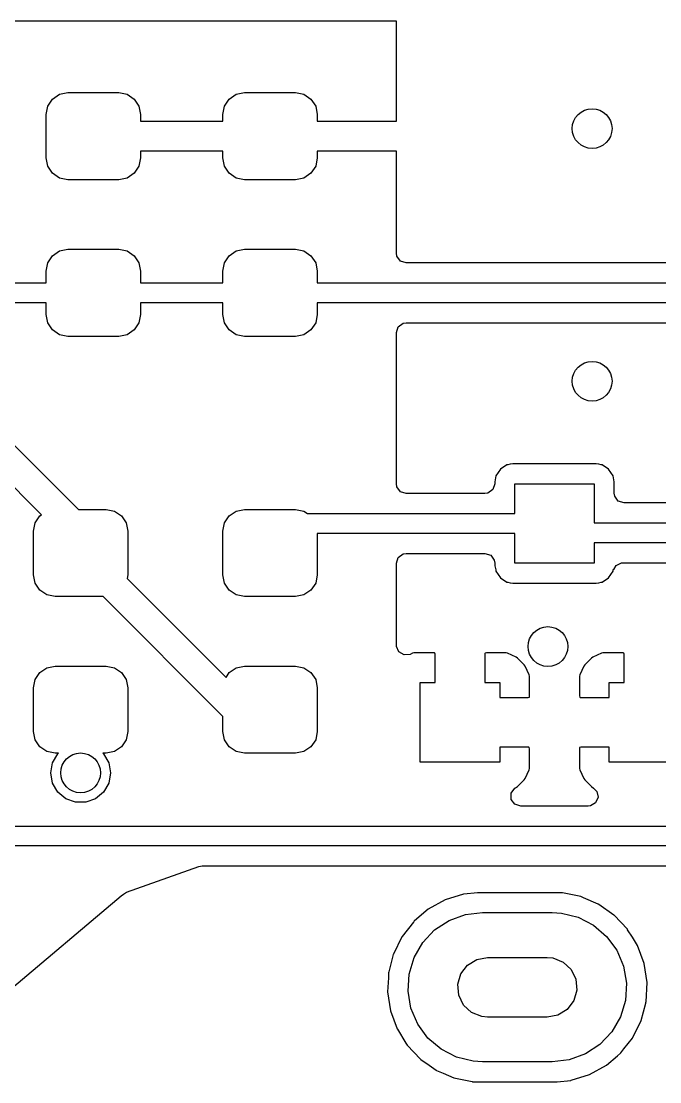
# Model space of a CAD drawing. Extents: x 0.04 to 2.01, y 0.04 to 5.04.
# Drawn here: x 0.3351 to 0.5879, y 2.7618 to 3.1816 of the extents above; entities that cross this region are included whole.
import ezdxf

# ---------------------------------------------------------------- set-up
doc = ezdxf.new("R2010")
doc.units = 0
doc.header["$MEASUREMENT"] = 0
doc.layers.add('BLACK', color=7, linetype='CONTINUOUS')

msp = doc.modelspace()

# ---------------------------------------------------------------- linework, layer by layer
at = {"layer": 'BLACK', "linetype": 'CONTINUOUS'}
for p, q in [((0.483622, 3.18156), (0.243622, 3.18156)), ((0.483622, 3.14197), (0.483622, 3.18156)), ((0.347444, 3.15076), (0.350238, 3.15263)), ((0.350238, 3.15263), (0.353533, 3.15329)), ((0.353533, 3.15329), (0.373711, 3.15329)), ((0.373711, 3.15329), (0.377006, 3.15263)), ((0.377006, 3.15263), (0.3798, 3.15076)), ((0.417444, 3.15076), (0.420238, 3.15263)), ((0.420238, 3.15263), (0.423533, 3.15329)), ((0.423533, 3.15329), (0.443711, 3.15329)), ((0.443711, 3.15329), (0.447006, 3.15263)), ((0.447006, 3.15263), (0.4498, 3.15076)), ((0.345577, 3.14797), (0.347444, 3.15076)), ((0.3798, 3.15076), (0.381667, 3.14797)), ((0.415577, 3.14797), (0.417444, 3.15076)), ((0.4498, 3.15076), (0.451667, 3.14797)), ((0.344921, 3.14468), (0.345577, 3.14797)), ((0.344921, 3.12745), (0.344921, 3.14468)), ((0.381667, 3.14797), (0.382323, 3.14468)), ((0.382323, 3.14468), (0.382323, 3.14197)), ((0.414921, 3.14468), (0.415577, 3.14797)), ((0.414921, 3.14197), (0.414921, 3.14468)), ((0.451667, 3.14797), (0.452323, 3.14468)), ((0.452323, 3.14468), (0.452323, 3.14197)), ((0.382323, 3.14197), (0.414921, 3.14197)), ((0.452323, 3.14197), (0.483622, 3.14197)), ((0.345577, 3.12416), (0.344921, 3.12745)), ((0.382323, 3.12745), (0.381667, 3.12416)), ((0.414921, 3.13016), (0.382323, 3.13016)), ((0.382323, 3.13016), (0.382323, 3.12745)), ((0.414921, 3.12745), (0.414921, 3.13016)), ((0.415577, 3.12416), (0.414921, 3.12745)), ((0.452323, 3.12745), (0.451667, 3.12416)), ((0.483622, 3.13016), (0.452323, 3.13016)), ((0.452323, 3.13016), (0.452323, 3.12745)), ((0.483622, 3.08978), (0.483622, 3.13016)), ((0.347444, 3.12136), (0.345577, 3.12416)), ((0.381667, 3.12416), (0.3798, 3.12136)), ((0.417444, 3.12136), (0.415577, 3.12416)), ((0.451667, 3.12416), (0.4498, 3.12136)), ((0.350238, 3.11949), (0.347444, 3.12136)), ((0.353533, 3.11884), (0.350238, 3.11949)), ((0.377006, 3.11949), (0.373711, 3.11884)), ((0.3798, 3.12136), (0.377006, 3.11949)), ((0.420238, 3.11949), (0.417444, 3.12136)), ((0.423533, 3.11884), (0.420238, 3.11949)), ((0.447006, 3.11949), (0.443711, 3.11884)), ((0.4498, 3.12136), (0.447006, 3.11949)), ((0.373711, 3.11884), (0.353533, 3.11884)), ((0.443711, 3.11884), (0.423533, 3.11884)), ((0.347444, 3.08876), (0.350238, 3.09062)), ((0.350238, 3.09062), (0.353533, 3.09128)), ((0.353533, 3.09128), (0.373711, 3.09128)), ((0.373711, 3.09128), (0.377006, 3.09062)), ((0.377006, 3.09062), (0.3798, 3.08876)), ((0.417444, 3.08876), (0.420238, 3.09062)), ((0.420238, 3.09062), (0.423533, 3.09128)), ((0.423533, 3.09128), (0.443711, 3.09128)), ((0.443711, 3.09128), (0.447006, 3.09062)), ((0.447006, 3.09062), (0.4498, 3.08876)), ((0.483813, 3.08858), (0.483622, 3.08978)), ((0.344921, 3.08267), (0.345577, 3.08596)), ((0.345577, 3.08596), (0.347444, 3.08876)), ((0.3798, 3.08876), (0.381667, 3.08596)), ((0.381667, 3.08596), (0.382323, 3.08267)), ((0.414921, 3.08267), (0.415577, 3.08596)), ((0.415577, 3.08596), (0.417444, 3.08876)), ((0.4498, 3.08876), (0.451667, 3.08596)), ((0.451667, 3.08596), (0.452323, 3.08267)), ((0.485229, 3.08663), (0.483813, 3.08858)), ((0.48752, 3.08589), (0.485229, 3.08663)), ((0.628237, 3.08589), (0.48752, 3.08589)), ((0.344921, 3.07799), (0.344921, 3.08267)), ((0.382323, 3.08267), (0.382323, 3.07799)), ((0.414921, 3.07799), (0.414921, 3.08267)), ((0.452323, 3.08267), (0.452323, 3.07799)), ((0.311024, 3.07799), (0.344921, 3.07799)), ((0.382323, 3.07799), (0.414921, 3.07799)), ((0.452323, 3.07799), (0.63939, 3.07799)), ((0.344921, 3.07012), (0.30999, 3.07012)), ((0.344921, 3.06544), (0.344921, 3.07012)), ((0.414921, 3.07012), (0.382323, 3.07012)), ((0.382323, 3.07012), (0.382323, 3.06544)), ((0.414921, 3.06544), (0.414921, 3.07012)), ((0.63939, 3.07012), (0.452323, 3.07012)), ((0.452323, 3.07012), (0.452323, 3.06544)), ((0.345577, 3.06215), (0.344921, 3.06544)), ((0.382323, 3.06544), (0.381667, 3.06215)), ((0.415577, 3.06215), (0.414921, 3.06544)), ((0.452323, 3.06544), (0.451667, 3.06215)), ((0.347444, 3.05935), (0.345577, 3.06215)), ((0.381667, 3.06215), (0.3798, 3.05935)), ((0.417444, 3.05935), (0.415577, 3.06215)), ((0.451667, 3.06215), (0.4498, 3.05935)), ((0.483622, 3.05833), (0.484366, 3.06062)), ((0.484366, 3.06062), (0.486315, 3.06203)), ((0.486315, 3.06203), (0.48752, 3.06222)), ((0.48752, 3.06222), (0.628237, 3.06222)), ((0.350238, 3.05749), (0.347444, 3.05935)), ((0.353533, 3.05683), (0.350238, 3.05749)), ((0.373711, 3.05683), (0.353533, 3.05683)), ((0.377006, 3.05749), (0.373711, 3.05683)), ((0.3798, 3.05935), (0.377006, 3.05749)), ((0.420238, 3.05749), (0.417444, 3.05935)), ((0.423533, 3.05683), (0.420238, 3.05749)), ((0.443711, 3.05683), (0.423533, 3.05683)), ((0.447006, 3.05749), (0.443711, 3.05683)), ((0.4498, 3.05935), (0.447006, 3.05749)), ((0.483622, 2.99848), (0.483622, 3.05833)), ((0.316794, 3.02923), (0.357741, 2.98829)), ((0.343113, 2.98621), (0.310172, 3.01915)), ((0.527391, 3.00594), (0.524779, 3.0042)), ((0.527767, 3.00602), (0.527391, 3.00594)), ((0.52866, 3.00619), (0.527767, 3.00602)), ((0.527767, 3.00602), (0.527767, 3.00602)), ((0.529693, 3.0064), (0.52866, 3.00619)), ((0.562748, 3.0064), (0.529693, 3.0064)), ((0.563781, 3.00619), (0.562748, 3.0064)), ((0.564674, 3.00602), (0.563781, 3.00619)), ((0.56505, 3.00594), (0.564674, 3.00602)), ((0.564674, 3.00602), (0.564674, 3.00602)), ((0.567661, 3.0042), (0.56505, 3.00594)), ((0.523035, 3.00159), (0.522577, 2.99928)), ((0.524779, 3.0042), (0.523035, 3.00159)), ((0.569406, 3.00159), (0.567661, 3.0042)), ((0.569864, 2.99928), (0.569406, 3.00159)), ((0.483813, 2.99728), (0.483622, 2.99848)), ((0.485229, 2.99533), (0.483813, 2.99728)), ((0.522577, 2.99848), (0.521832, 2.99619)), ((0.522577, 2.99928), (0.522577, 2.99848)), ((0.53047, 2.98669), (0.53047, 2.99851)), ((0.53047, 2.99851), (0.56197, 2.99851)), ((0.56197, 2.99851), (0.56197, 2.98299)), ((0.569864, 2.99478), (0.569864, 2.99928)), ((0.48752, 2.99459), (0.485229, 2.99533)), ((0.518679, 2.99459), (0.48752, 2.99459)), ((0.519884, 2.99478), (0.518679, 2.99459)), ((0.521832, 2.99619), (0.519884, 2.99478)), ((0.570055, 2.99358), (0.569864, 2.99478)), ((0.571471, 2.99163), (0.570055, 2.99358)), ((0.573762, 2.99089), (0.571471, 2.99163)), ((0.628237, 2.99089), (0.573762, 2.99089)), ((0.340577, 2.98297), (0.342444, 2.98576)), ((0.342444, 2.98576), (0.343113, 2.98621)), ((0.357741, 2.98829), (0.368711, 2.98829)), ((0.368711, 2.98829), (0.372006, 2.98763)), ((0.372006, 2.98763), (0.3748, 2.98576)), ((0.3748, 2.98576), (0.376667, 2.98297)), ((0.415577, 2.98297), (0.417444, 2.98576)), ((0.417444, 2.98576), (0.420238, 2.98763)), ((0.420238, 2.98763), (0.423533, 2.98829)), ((0.423533, 2.98829), (0.443711, 2.98829)), ((0.443711, 2.98829), (0.447006, 2.98763)), ((0.447006, 2.98763), (0.448413, 2.98669)), ((0.448413, 2.98669), (0.53047, 2.98669)), ((0.339921, 2.97968), (0.340577, 2.98297)), ((0.376667, 2.98297), (0.377323, 2.97968)), ((0.414921, 2.97968), (0.415577, 2.98297)), ((0.56197, 2.98299), (0.63939, 2.98299)), ((0.339921, 2.96245), (0.339921, 2.97968)), ((0.377323, 2.97968), (0.377323, 2.96245)), ((0.414921, 2.96245), (0.414921, 2.97968)), ((0.53047, 2.97882), (0.452323, 2.97882)), ((0.452323, 2.97882), (0.452323, 2.96245)), ((0.53047, 2.96701), (0.53047, 2.97882)), ((0.63939, 2.97512), (0.56197, 2.97512)), ((0.56197, 2.97512), (0.56197, 2.96701)), ((0.483622, 2.96703), (0.484366, 2.96932)), ((0.484366, 2.96932), (0.486315, 2.97073)), ((0.486315, 2.97073), (0.48752, 2.97092)), ((0.48752, 2.97092), (0.518679, 2.97092)), ((0.518679, 2.97092), (0.52097, 2.97018)), ((0.52097, 2.97018), (0.522386, 2.96823)), ((0.522386, 2.96823), (0.522577, 2.96703)), ((0.483622, 2.93453), (0.483622, 2.96703)), ((0.522577, 2.96703), (0.522577, 2.96623)), ((0.522577, 2.96623), (0.522614, 2.96604)), ((0.522614, 2.96604), (0.522932, 2.96444)), ((0.522932, 2.96444), (0.523035, 2.96393)), ((0.523035, 2.96393), (0.524779, 2.96131)), ((0.56197, 2.96701), (0.53047, 2.96701)), ((0.567661, 2.96131), (0.569406, 2.96393)), ((0.569406, 2.96393), (0.569481, 2.9643)), ((0.569481, 2.9643), (0.569628, 2.96466)), ((0.569628, 2.96466), (0.569733, 2.96461)), ((0.569733, 2.96461), (0.570616, 2.96619)), ((0.570616, 2.96619), (0.572804, 2.9672)), ((0.572804, 2.9672), (0.573261, 2.96722)), ((0.573261, 2.96722), (0.628237, 2.96722)), ((0.340577, 2.95916), (0.339921, 2.96245)), ((0.377323, 2.96245), (0.377035, 2.961)), ((0.377035, 2.961), (0.416176, 2.92186)), ((0.415577, 2.95916), (0.414921, 2.96245)), ((0.452323, 2.96245), (0.451667, 2.95916)), ((0.524779, 2.96131), (0.527391, 2.95957)), ((0.527391, 2.95957), (0.527767, 2.95949)), ((0.527767, 2.95949), (0.527767, 2.95949)), ((0.527767, 2.95949), (0.52866, 2.95932)), ((0.563781, 2.95932), (0.564674, 2.95949)), ((0.564674, 2.95949), (0.56505, 2.95957)), ((0.564674, 2.95949), (0.564674, 2.95949)), ((0.56505, 2.95957), (0.567661, 2.96131)), ((0.342444, 2.95636), (0.340577, 2.95916)), ((0.345238, 2.95449), (0.342444, 2.95636)), ((0.417444, 2.95636), (0.415577, 2.95916)), ((0.420238, 2.95449), (0.417444, 2.95636)), ((0.4498, 2.95636), (0.447006, 2.95449)), ((0.451667, 2.95916), (0.4498, 2.95636)), ((0.52866, 2.95932), (0.529693, 2.95911)), ((0.529693, 2.95911), (0.562748, 2.95911)), ((0.562748, 2.95911), (0.563781, 2.95932)), ((0.348533, 2.95384), (0.345238, 2.95449)), ((0.367495, 2.95384), (0.348533, 2.95384)), ((0.414921, 2.90641), (0.367495, 2.95384)), ((0.423533, 2.95384), (0.420238, 2.95449)), ((0.443711, 2.95384), (0.423533, 2.95384)), ((0.447006, 2.95449), (0.443711, 2.95384)), ((0.483643, 2.93413), (0.483622, 2.93453)), ((0.484621, 2.93193), (0.483643, 2.93413)), ((0.486706, 2.93072), (0.484621, 2.93193)), ((0.489102, 2.93097), (0.486706, 2.93072)), ((0.490017, 2.93137), (0.489102, 2.93097)), ((0.490575, 2.93153), (0.490017, 2.93137)), ((0.491199, 2.9316), (0.490575, 2.93153)), ((0.49143, 2.93162), (0.491199, 2.9316)), ((0.498652, 2.93162), (0.49143, 2.93162)), ((0.498814, 2.9315), (0.498652, 2.93162)), ((0.498976, 2.931), (0.498814, 2.9315)), ((0.498976, 2.91981), (0.498976, 2.931)), ((0.518779, 2.93145), (0.518661, 2.93129)), ((0.518661, 2.93129), (0.518661, 2.91981)), ((0.519279, 2.93162), (0.518779, 2.93145)), ((0.526211, 2.93162), (0.519279, 2.93162)), ((0.526436, 2.9316), (0.526211, 2.93162)), ((0.527042, 2.93153), (0.526436, 2.9316)), ((0.527601, 2.93138), (0.527042, 2.93153)), ((0.531028, 2.92986), (0.527601, 2.93138)), ((0.56482, 2.93137), (0.561395, 2.92985)), ((0.565378, 2.93153), (0.56482, 2.93137)), ((0.566003, 2.9316), (0.565378, 2.93153)), ((0.566233, 2.93162), (0.566003, 2.9316)), ((0.573455, 2.93162), (0.566233, 2.93162)), ((0.573617, 2.9315), (0.573455, 2.93162)), ((0.57378, 2.931), (0.573617, 2.9315)), ((0.57378, 2.91981), (0.57378, 2.931)), ((0.345238, 2.92562), (0.348533, 2.92628)), ((0.348533, 2.92628), (0.368711, 2.92628)), ((0.368711, 2.92628), (0.372006, 2.92562)), ((0.420238, 2.92562), (0.423533, 2.92628)), ((0.423533, 2.92628), (0.443711, 2.92628)), ((0.443711, 2.92628), (0.447006, 2.92562)), ((0.531612, 2.92947), (0.531028, 2.92986)), ((0.534217, 2.92686), (0.531612, 2.92947)), ((0.534617, 2.92628), (0.534217, 2.92686)), ((0.536139, 2.92286), (0.534617, 2.92628)), ((0.557812, 2.92626), (0.556297, 2.92284)), ((0.558212, 2.92685), (0.557812, 2.92626)), ((0.560812, 2.92945), (0.558212, 2.92685)), ((0.561395, 2.92985), (0.560812, 2.92945)), ((0.340577, 2.92096), (0.342444, 2.92376)), ((0.342444, 2.92376), (0.345238, 2.92562)), ((0.372006, 2.92562), (0.3748, 2.92376)), ((0.3748, 2.92376), (0.376667, 2.92096)), ((0.416176, 2.92186), (0.417444, 2.92376)), ((0.417444, 2.92376), (0.420238, 2.92562)), ((0.447006, 2.92562), (0.4498, 2.92376)), ((0.4498, 2.92376), (0.451667, 2.92096)), ((0.536292, 2.9223), (0.536139, 2.92286)), ((0.536366, 2.92167), (0.536292, 2.9223)), ((0.53638, 2.92144), (0.536366, 2.92167)), ((0.556074, 2.92167), (0.556061, 2.92145)), ((0.556145, 2.92228), (0.556074, 2.92167)), ((0.556297, 2.92284), (0.556145, 2.92228)), ((0.339921, 2.91767), (0.340577, 2.92096)), ((0.339921, 2.90044), (0.339921, 2.91767)), ((0.376667, 2.92096), (0.377323, 2.91767)), ((0.377323, 2.91767), (0.377323, 2.90044)), ((0.451667, 2.92096), (0.452323, 2.91767)), ((0.452323, 2.91767), (0.452323, 2.90044)), ((0.493069, 2.88831), (0.493069, 2.91981)), ((0.493069, 2.91981), (0.498976, 2.91981)), ((0.518661, 2.91981), (0.524569, 2.91981)), ((0.524569, 2.91981), (0.524569, 2.9139)), ((0.53638, 2.91422), (0.53638, 2.92144)), ((0.556061, 2.92145), (0.556061, 2.91451)), ((0.567872, 2.9139), (0.567872, 2.91981)), ((0.567872, 2.91981), (0.57378, 2.91981)), ((0.524569, 2.9139), (0.535763, 2.9139)), ((0.535763, 2.9139), (0.536262, 2.91406)), ((0.536262, 2.91406), (0.53638, 2.91422)), ((0.556061, 2.91451), (0.556223, 2.91402)), ((0.556223, 2.91402), (0.556386, 2.9139)), ((0.556386, 2.9139), (0.567872, 2.9139)), ((0.414921, 2.90044), (0.414921, 2.90641)), ((0.340577, 2.89715), (0.339921, 2.90044)), ((0.342444, 2.89435), (0.340577, 2.89715)), ((0.376667, 2.89715), (0.3748, 2.89435)), ((0.377323, 2.90044), (0.376667, 2.89715)), ((0.415577, 2.89715), (0.414921, 2.90044)), ((0.417444, 2.89435), (0.415577, 2.89715)), ((0.451667, 2.89715), (0.4498, 2.89435)), ((0.452323, 2.90044), (0.451667, 2.89715)), ((0.345238, 2.89249), (0.342444, 2.89435)), ((0.348533, 2.89183), (0.345238, 2.89249)), ((0.372006, 2.89249), (0.368711, 2.89183)), ((0.3748, 2.89435), (0.372006, 2.89249)), ((0.420238, 2.89249), (0.417444, 2.89435)), ((0.423533, 2.89183), (0.420238, 2.89249)), ((0.447006, 2.89249), (0.443711, 2.89183)), ((0.4498, 2.89435), (0.447006, 2.89249)), ((0.536055, 2.89421), (0.524569, 2.89421)), ((0.524569, 2.89421), (0.524569, 2.88831)), ((0.536218, 2.89409), (0.536055, 2.89421)), ((0.53638, 2.8936), (0.536218, 2.89409)), ((0.53638, 2.88666), (0.53638, 2.8936)), ((0.556179, 2.89405), (0.556061, 2.89389)), ((0.556061, 2.89389), (0.556061, 2.88667)), ((0.556678, 2.89421), (0.556179, 2.89405)), ((0.567872, 2.89421), (0.556678, 2.89421)), ((0.567872, 2.88831), (0.567872, 2.89421)), ((0.346811, 2.88406), (0.347523, 2.88809)), ((0.347523, 2.88809), (0.349574, 2.89165)), ((0.349793, 2.89183), (0.348533, 2.89183)), ((0.349574, 2.89165), (0.349793, 2.89183)), ((0.368711, 2.89183), (0.367451, 2.89183)), ((0.367451, 2.89183), (0.36767, 2.89165)), ((0.36767, 2.89165), (0.369721, 2.88809)), ((0.369721, 2.88809), (0.370433, 2.88406)), ((0.443711, 2.89183), (0.423533, 2.89183)), ((0.524569, 2.88831), (0.493069, 2.88831)), ((0.599372, 2.88831), (0.567872, 2.88831)), ((0.347523, 2.88002), (0.346811, 2.88406)), ((0.370433, 2.88406), (0.369721, 2.88002)), ((0.534629, 2.88185), (0.536144, 2.88527)), ((0.536144, 2.88527), (0.536296, 2.88583)), ((0.536296, 2.88583), (0.536367, 2.88644)), ((0.536367, 2.88644), (0.53638, 2.88666)), ((0.556061, 2.88667), (0.556075, 2.88644)), ((0.556075, 2.88644), (0.556149, 2.88581)), ((0.556149, 2.88581), (0.556302, 2.88525)), ((0.556302, 2.88525), (0.557824, 2.88183)), ((0.349574, 2.87646), (0.347523, 2.88002)), ((0.369721, 2.88002), (0.36767, 2.87646)), ((0.531629, 2.87866), (0.534229, 2.88126)), ((0.534229, 2.88126), (0.534629, 2.88185)), ((0.557824, 2.88183), (0.558224, 2.88125)), ((0.558224, 2.88125), (0.560829, 2.87865)), ((0.352717, 2.87383), (0.349574, 2.87646)), ((0.36767, 2.87646), (0.364528, 2.87383)), ((0.529121, 2.87599), (0.530537, 2.87794)), ((0.529121, 2.87358), (0.529121, 2.87599)), ((0.530537, 2.87794), (0.530806, 2.87809)), ((0.530806, 2.87809), (0.531629, 2.87866)), ((0.560829, 2.87865), (0.56171, 2.87804)), ((0.56171, 2.87804), (0.561638, 2.87794)), ((0.561638, 2.87794), (0.562974, 2.87674)), ((0.562974, 2.87674), (0.563481, 2.87439)), ((0.356571, 2.87242), (0.352717, 2.87383)), ((0.360673, 2.87242), (0.356571, 2.87242)), ((0.364528, 2.87383), (0.360673, 2.87242)), ((0.530537, 2.87163), (0.529121, 2.87358)), ((0.532828, 2.87089), (0.530537, 2.87163)), ((0.562507, 2.87218), (0.560424, 2.87097)), ((0.563481, 2.87439), (0.562507, 2.87218)), ((0.559604, 2.87089), (0.532828, 2.87089)), ((0.560424, 2.87097), (0.559604, 2.87089)), ((0.330253, 2.86299), (0.673622, 2.86299)), ((0.671991, 2.85512), (0.328622, 2.85512)), ((0.376786, 2.83679), (0.40536, 2.847)), ((0.40536, 2.847), (0.406671, 2.84722)), ((0.406671, 2.84722), (0.667107, 2.84722)), ((0.329687, 2.79738), (0.374686, 2.83534)), ((0.374686, 2.83534), (0.375583, 2.8361)), ((0.375583, 2.8361), (0.376786, 2.83679)), ((0.502899, 2.83379), (0.49625, 2.8301)), ((0.510153, 2.83606), (0.502899, 2.83379)), ((0.510349, 2.83608), (0.510153, 2.83606)), ((0.515718, 2.83662), (0.510349, 2.83608)), ((0.510349, 2.83608), (0.510349, 2.83608)), ((0.515719, 2.83662), (0.515718, 2.83662)), ((0.515817, 2.83663), (0.515719, 2.83662)), ((0.548958, 2.83663), (0.515817, 2.83663)), ((0.549207, 2.83662), (0.548958, 2.83663)), ((0.549354, 2.83659), (0.549207, 2.83662)), ((0.551341, 2.83618), (0.549354, 2.83659)), ((0.549354, 2.83659), (0.549354, 2.83659)), ((0.556649, 2.83507), (0.551341, 2.83618)), ((0.557702, 2.83461), (0.556649, 2.83507)), ((0.563445, 2.83213), (0.557702, 2.83461)), ((0.49625, 2.8301), (0.494549, 2.82864)), ((0.563626, 2.83205), (0.563445, 2.83213)), ((0.563445, 2.83213), (0.563445, 2.83213)), ((0.563788, 2.83193), (0.563626, 2.83205)), ((0.569692, 2.8278), (0.563788, 2.83193)), ((0.490477, 2.82515), (0.490356, 2.825)), ((0.490649, 2.8253), (0.490477, 2.82515)), ((0.494549, 2.82864), (0.490649, 2.8253)), ((0.498776, 2.82187), (0.504495, 2.82561)), ((0.504495, 2.82561), (0.510924, 2.82795)), ((0.510924, 2.82795), (0.517717, 2.82874)), ((0.517717, 2.82874), (0.545276, 2.82874)), ((0.545276, 2.82874), (0.548925, 2.82851)), ((0.548925, 2.82851), (0.555568, 2.82689)), ((0.555568, 2.82689), (0.561659, 2.82378)), ((0.569854, 2.82769), (0.569692, 2.8278)), ((0.569692, 2.8278), (0.569692, 2.8278)), ((0.575077, 2.82216), (0.569854, 2.82769)), ((0.490356, 2.825), (0.485939, 2.8193)), ((0.494073, 2.8169), (0.498776, 2.82187)), ((0.561659, 2.82378), (0.566871, 2.81935)), ((0.575181, 2.82199), (0.575077, 2.82216)), ((0.577058, 2.81897), (0.575181, 2.82199)), ((0.575181, 2.82199), (0.575181, 2.82199)), ((0.485818, 2.81915), (0.482461, 2.81232)), ((0.485939, 2.8193), (0.485818, 2.81915)), ((0.485939, 2.8193), (0.485939, 2.8193)), ((0.490638, 2.81099), (0.494073, 2.8169)), ((0.566871, 2.81935), (0.570924, 2.81384)), ((0.579083, 2.8157), (0.577058, 2.81897)), ((0.570924, 2.81384), (0.573602, 2.80755)), ((0.581708, 2.80857), (0.579083, 2.8157)), ((0.482412, 2.81213), (0.480625, 2.80528)), ((0.482461, 2.81232), (0.482412, 2.81213)), ((0.488656, 2.80444), (0.490638, 2.81099)), ((0.511751, 2.80796), (0.515433, 2.81023)), ((0.515433, 2.81023), (0.519685, 2.81102)), ((0.519685, 2.81102), (0.543307, 2.81102)), ((0.543307, 2.81102), (0.545601, 2.8108)), ((0.545601, 2.8108), (0.549618, 2.8092)), ((0.549618, 2.8092), (0.552789, 2.80625)), ((0.582845, 2.80105), (0.581708, 2.80857)), ((0.480535, 2.80477), (0.480436, 2.80289)), ((0.480545, 2.80497), (0.480535, 2.80477)), ((0.480535, 2.80477), (0.480535, 2.80477)), ((0.480625, 2.80528), (0.480545, 2.80497)), ((0.488232, 2.79762), (0.488656, 2.80444)), ((0.50793, 2.80037), (0.509133, 2.80452)), ((0.509133, 2.80452), (0.511751, 2.80796)), ((0.552789, 2.80625), (0.554689, 2.80237)), ((0.573602, 2.80755), (0.57476, 2.80081)), ((0.480436, 2.80289), (0.480147, 2.79738)), ((0.508304, 2.79606), (0.50793, 2.80037)), ((0.554689, 2.80237), (0.555062, 2.79806)), ((0.57476, 2.80081), (0.574336, 2.79398)), ((0.582447, 2.79346), (0.582845, 2.80105)), ((0.480147, 2.79738), (0.481284, 2.78986)), ((0.48939, 2.79088), (0.488232, 2.79762)), ((0.510203, 2.79217), (0.508304, 2.79606)), ((0.555062, 2.79806), (0.553859, 2.79391)), ((0.513374, 2.78923), (0.510203, 2.79217)), ((0.553859, 2.79391), (0.551241, 2.79046)), ((0.574336, 2.79398), (0.572354, 2.78744)), ((0.580531, 2.7861), (0.582314, 2.79295)), ((0.582314, 2.79295), (0.582397, 2.79327)), ((0.582397, 2.79327), (0.582447, 2.79346)), ((0.582397, 2.79327), (0.582397, 2.79327)), ((0.481284, 2.78986), (0.483909, 2.78272)), ((0.492068, 2.78458), (0.48939, 2.79088)), ((0.517391, 2.78763), (0.513374, 2.78923)), ((0.519685, 2.7874), (0.517391, 2.78763)), ((0.543307, 2.7874), (0.519685, 2.7874)), ((0.547559, 2.78819), (0.543307, 2.7874)), ((0.551241, 2.79046), (0.547559, 2.78819)), ((0.572354, 2.78744), (0.568919, 2.78152)), ((0.496121, 2.77907), (0.492068, 2.78458)), ((0.577174, 2.77928), (0.580531, 2.7861)), ((0.483909, 2.78272), (0.484013, 2.78256)), ((0.484013, 2.78256), (0.484013, 2.78256)), ((0.484013, 2.78256), (0.487374, 2.77714)), ((0.501333, 2.77465), (0.496121, 2.77907)), ((0.568919, 2.78152), (0.564216, 2.77656)), ((0.573729, 2.77484), (0.577053, 2.77912)), ((0.577053, 2.77912), (0.577054, 2.77912)), ((0.577054, 2.77912), (0.577174, 2.77928)), ((0.487374, 2.77714), (0.487915, 2.77626)), ((0.487915, 2.77626), (0.493139, 2.77074)), ((0.564216, 2.77656), (0.558497, 2.77281)), ((0.572515, 2.77327), (0.573729, 2.77484)), ((0.493139, 2.77074), (0.4933, 2.77063)), ((0.4933, 2.77063), (0.4933, 2.77063)), ((0.4933, 2.77063), (0.496585, 2.76833)), ((0.507424, 2.77154), (0.501333, 2.77465)), ((0.514067, 2.76991), (0.507424, 2.77154)), ((0.558497, 2.77281), (0.552068, 2.77048)), ((0.566743, 2.76833), (0.571099, 2.77206)), ((0.571099, 2.77206), (0.572365, 2.77314)), ((0.572365, 2.77314), (0.572515, 2.77327)), ((0.572365, 2.77314), (0.572365, 2.77314)), ((0.496585, 2.76833), (0.499366, 2.76638)), ((0.499366, 2.76638), (0.499547, 2.7663)), ((0.499547, 2.7663), (0.499547, 2.7663)), ((0.499547, 2.7663), (0.502204, 2.76515)), ((0.517717, 2.76969), (0.514067, 2.76991)), ((0.545276, 2.76969), (0.517717, 2.76969)), ((0.552068, 2.77048), (0.545276, 2.76969)), ((0.560093, 2.76464), (0.566743, 2.76833)), ((0.502204, 2.76515), (0.506343, 2.76336)), ((0.506343, 2.76336), (0.510962, 2.76239)), ((0.510962, 2.76239), (0.513638, 2.76184)), ((0.547274, 2.7618), (0.552643, 2.76235)), ((0.552643, 2.76235), (0.552839, 2.76237)), ((0.552643, 2.76235), (0.552643, 2.76235)), ((0.552839, 2.76237), (0.560093, 2.76464)), ((0.513638, 2.76184), (0.513638, 2.76184)), ((0.513638, 2.76184), (0.513785, 2.7618)), ((0.513785, 2.7618), (0.514034, 2.76179)), ((0.514034, 2.76179), (0.547176, 2.76179)), ((0.547176, 2.76179), (0.547274, 2.7618)), ((0.547274, 2.7618), (0.547274, 2.7618))]:
    msp.add_line(p, q, dxfattribs=at)
at = {"layer": 'BLACK'}
for centre in [(0.561122, 3.13906), (0.561122, 3.03906), (0.543622, 2.93406), (0.358622, 2.88406)]:
    msp.add_circle(centre, 0.007874, dxfattribs=at)

doc.saveas('drawing.dxf')
